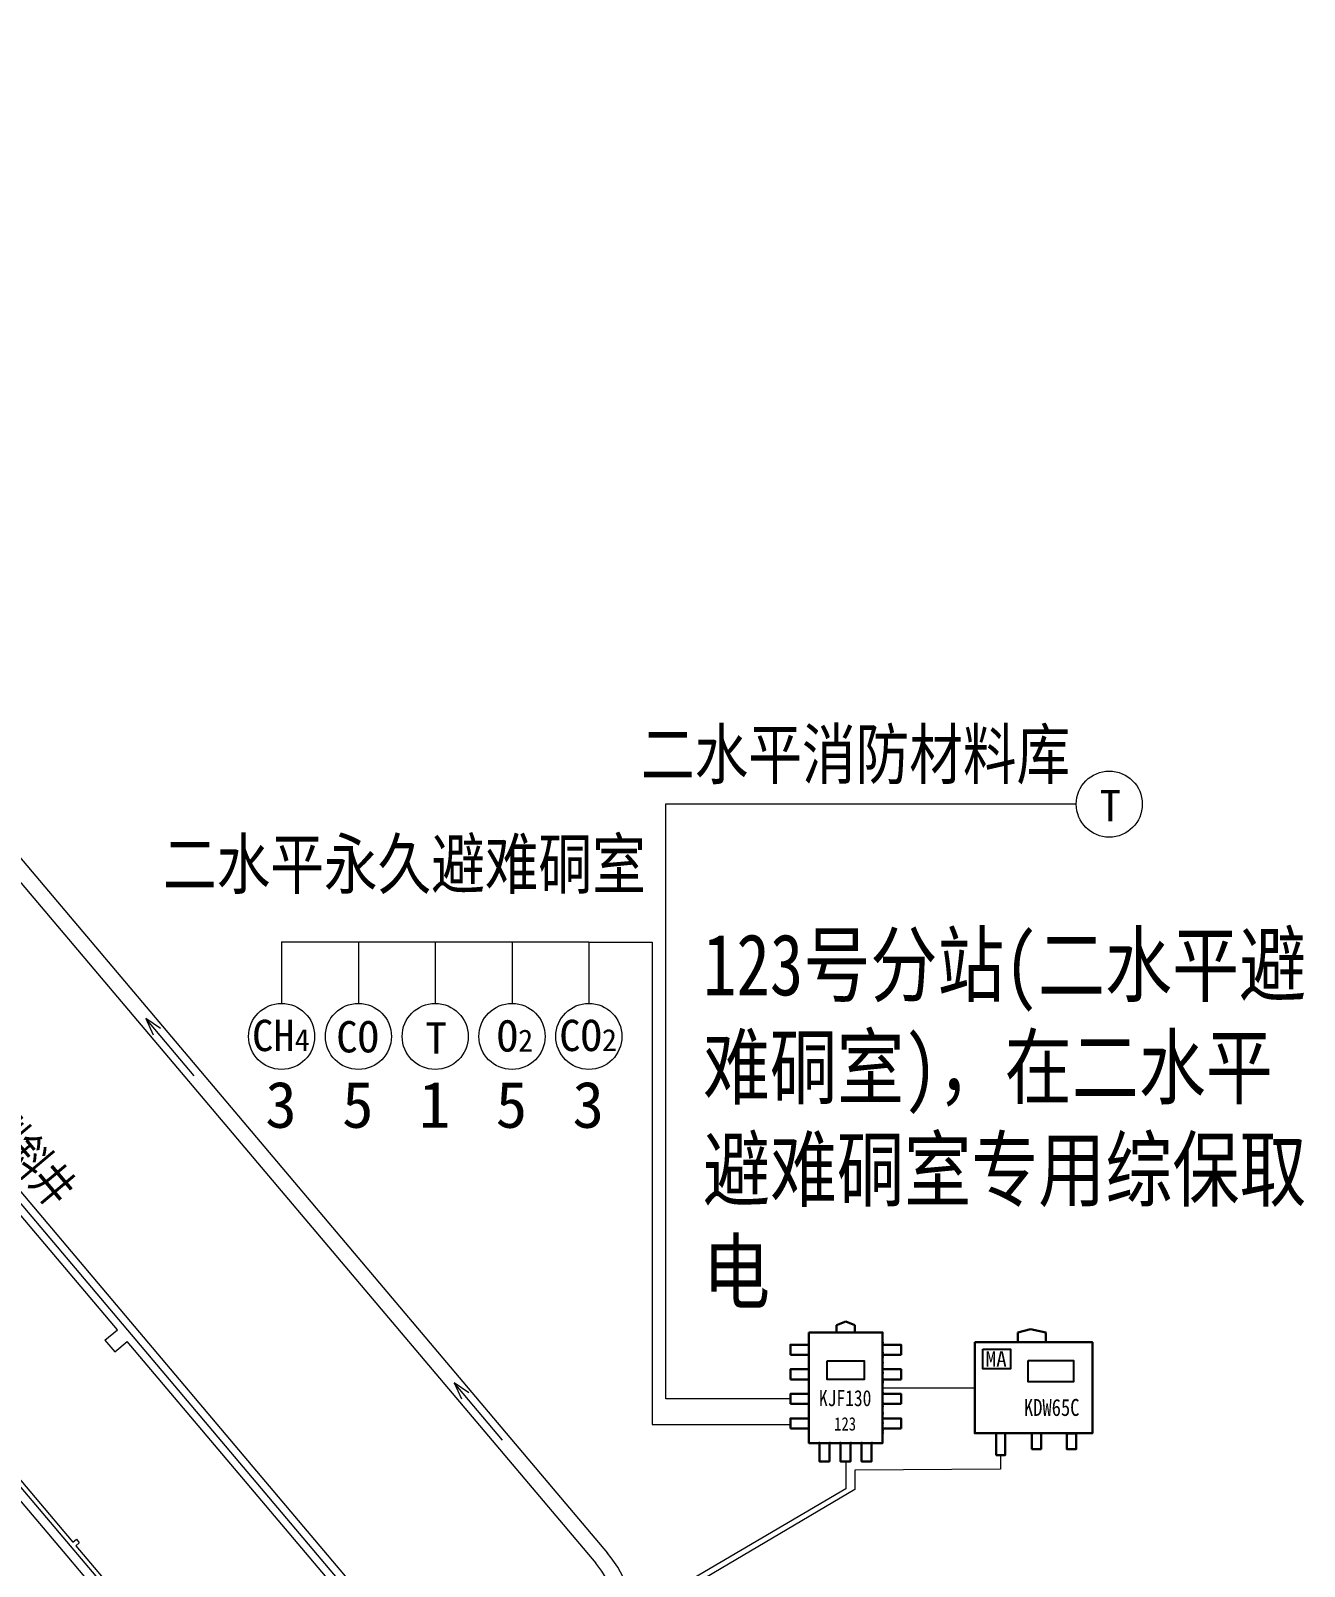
# Model space of a CAD drawing. Header units: millimetres. Extents: x 2501 to 6983, y 1724 to 12691.
# Drawn here: x 5084 to 5499, y 4065 to 4565 of the extents above; entities that cross this region are included whole.
import ezdxf

# ---------------------------------------------------------------- set-up
doc = ezdxf.new("R2010")
doc.units = ezdxf.units.MM
for name, color, linetype in [('4、10月', 131, 'Continuous'), ('JMD', 6, 'Continuous'), ('风流', 7, 'Continuous')]:
    doc.layers.add(name, color=color, linetype=linetype)
doc.layers.add('井下工业网光缆', color=5, linetype='Continuous', lineweight=30)
doc.styles.get("Standard").update_dxf_attribs({"font": 'arial.ttf'})
doc.styles.add('宋体', font='', dxfattribs={"height": 2})
doc.styles.add('新宋体', font='', dxfattribs={"width": 0.8})
doc.styles.add('标准', font='', dxfattribs={"width": 0.667})
doc.styles.get('宋体').set_extended_font_data('SimSun')
doc.styles.get('新宋体').set_extended_font_data('NSimSun')
doc.styles.get('标准').set_extended_font_data('SimSun')

# ---------------------------------------------------------------- blocks, each defined once
blk = doc.blocks.new('12')
at = {"layer": 'JMD', "color": 30, "linetype": 'Continuous', "lineweight": 20}
for p, q in [((421278.88, 4239978.59, 12273.3), (421697.73, 4239482.81, 10117.26)), ((421378.17, 4239853.31, 12273.3), (421693.91, 4239479.58, 12273.3)), ((421305.74, 4239838.45, 12273.3), (421582.3, 4239510.97, 12273.3)), ((421538.19, 4239555.58, 12273.3), (421456.44, 4239652.34, 12273.3)), ((421534.14, 4239552.17, 12272.42), (421538.19, 4239555.58, 12272.42)), ((421534.14, 4239552.17, 12272.42), (421537.37, 4239548.35, 12272.42)), ((421537.37, 4239548.35, 12272.42), (421541.41, 4239551.76, 12272.42)), ((421641.34, 4239433.48, 12273.3), (421541.41, 4239551.76, 12273.3)), ((421489.8, 4239526.57, 12219.98), (421523.71, 4239486.42, 12211.13)), ((421487.37, 4239522.62, 12271.92), (421521.7, 4239481.99, 12272.4)), ((421582.31, 4239510.98, 12273.3), (421644.26, 4239437.63, 12273.3)), ((421524.7, 4239485.26, 12210.87), (421551.85, 4239453.12, 12203.79)), ((421521.7, 4239481.99, 12271.23), (421585.69, 4239406.24, 12273.29))]:
    blk.add_line(p, q, dxfattribs=at)
at = {"layer": 'JMD', "color": 30, "linetype": 'Continuous', "lineweight": 20, "elevation": 12272.31, "flags": 128}
blk.add_lwpolyline([(421523.71, 4239486.42), (421524.85, 4239487.35), (421525.8, 4239486.19), (421524.7, 4239485.26)], dxfattribs=at)
at = {"layer": 'JMD', "color": 30, "linetype": 'Continuous', "lineweight": 20}
for centre, radius, start, end in [((421669.05, 4239458.7, 14429.34), 37.47, 222.3057, 40.0524), ((421669.08, 4239458.61, 12273.3), 32.5, 220.1922, 40.1922)]:
    blk.add_arc(centre, radius, start, end, dxfattribs=at)
at = {"layer": '风流', "color": 5, "lineweight": 20}
for p, q in [((421563.17, 4239638.26, 13246.92), (421547.46, 4239656.94, 13246.92)), ((421547.46, 4239656.94, 13246.92), (421549.85, 4239651.65, 13246.92)), ((421552.27, 4239653.68, 13246.92), (421547.46, 4239656.94, 13246.92)), ((421663.55, 4239519.67, 13246.92), (421647.84, 4239538.34, 13246.92)), ((421647.84, 4239538.34, 13246.92), (421650.23, 4239533.05, 13246.92)), ((421652.64, 4239535.09, 13246.92), (421647.84, 4239538.34, 13246.92))]:
    blk.add_line(p, q, dxfattribs=at)
at = {"layer": 'JMD', "color": 30, "linetype": 'Continuous', "lineweight": 20, "style": '标准', "width": 0.78}
blk.add_text('暗副斜井', height=11.34, rotation=310.1019, dxfattribs=at).set_placement((421485.73, 4239631.52, 12273.3))
blk = doc.blocks.new('安全监控分站')
at = {"layer": '4、10月', "color": 1}
blk.add_lwpolyline([(402267.09, 4250591.89), (402279.09, 4250591.89), (402279.09, 4250585.89), (402267.09, 4250585.89)], close=True, dxfattribs=at)
at = {"layer": '井下工业网光缆', "color": 4, "lineweight": 30}
for p, q in [((402270.09, 4250603.56), (402273.09, 4250604.76)), ((402270.09, 4250601.16), (402270.09, 4250603.56)), ((402273.09, 4250604.76), (402276.09, 4250603.56)), ((402276.09, 4250601.16), (402276.09, 4250603.56)), ((402261.09, 4250565.16), (402285.09, 4250565.16))]:
    blk.add_line(p, q, dxfattribs=at)
for points in [[(402261.09, 4250601.16), (402285.09, 4250601.16), (402285.09, 4250565.16), (402261.09, 4250565.16)], [(402255.09, 4250593.89), (402255.09, 4250597.16), (402261.09, 4250597.16), (402261.09, 4250593.89)], [(402291.09, 4250593.89), (402291.09, 4250597.16), (402285.09, 4250597.16), (402285.09, 4250593.89)], [(402255.09, 4250585.89), (402255.09, 4250589.16), (402261.09, 4250589.16), (402261.09, 4250585.89)], [(402291.09, 4250585.89), (402291.09, 4250589.16), (402285.09, 4250589.16), (402285.09, 4250585.89)], [(402255.09, 4250577.89), (402255.09, 4250581.16), (402261.09, 4250581.16), (402261.09, 4250577.89)], [(402291.09, 4250577.89), (402291.09, 4250581.16), (402285.09, 4250581.16), (402285.09, 4250577.89)], [(402255.09, 4250569.89), (402255.09, 4250573.16), (402261.09, 4250573.16), (402261.09, 4250569.89)], [(402291.09, 4250569.89), (402291.09, 4250573.16), (402285.09, 4250573.16), (402285.09, 4250569.89)], [(402267.8, 4250565.16), (402264.52, 4250565.16), (402264.52, 4250559.16), (402267.8, 4250559.16)], [(402274.65, 4250565.16), (402271.38, 4250565.16), (402271.38, 4250559.16), (402274.65, 4250559.16)], [(402281.51, 4250565.16), (402278.24, 4250565.16), (402278.24, 4250559.16), (402281.51, 4250559.16)]]:
    blk.add_lwpolyline(points, close=True, dxfattribs=at)
for p in [(402285.09, 4250597.89), (402285.09, 4250597.16), (402285.09, 4250594.62), (402285.09, 4250593.16), (402285.09, 4250591.35), (402285.09, 4250589.16), (402285.09, 4250588.07), (402285.09, 4250587.96), (402285.09, 4250585.16), (402285.09, 4250584.8), (402285.09, 4250581.53), (402285.09, 4250581.16), (402285.09, 4250578.25), (402285.09, 4250577.16), (402285.09, 4250574.98), (402285.09, 4250574.76), (402285.09, 4250573.16), (402285.09, 4250571.71), (402285.09, 4250569.16), (402285.09, 4250568.44), (402264.52, 4250565.16), (402267.95, 4250565.16), (402271.38, 4250565.16), (402274.81, 4250565.16), (402278.24, 4250565.16), (402281.66, 4250565.16)]:
    blk.add_point(p, dxfattribs=at)
at = {"layer": '井下工业网光缆', "color": 4, "lineweight": 30, "style": '新宋体', "width": 0.8}
blk.add_text('KJF130', height=5.225, dxfattribs=at).set_placement((402264.37, 4250577.18))
blk = doc.blocks.new('电源箱')
at = {"layer": '4、10月', "color": 1}
for points in [[(402048.53, 4247528.01), (402057.53, 4247528.01), (402057.53, 4247521.65), (402048.53, 4247521.65)], [(402063.36, 4247524.3), (402078.12, 4247524.3), (402078.12, 4247517.32), (402063.36, 4247517.32)]]:
    blk.add_lwpolyline(points, close=True, dxfattribs=at)
at = {"layer": '井下工业网光缆', "color": 4, "lineweight": 30}
for p, q in [((402059.92, 4247533.39), (402059.92, 4247530.29)), ((402064.12, 4247534.57), (402059.94, 4247533.45)), ((402069.04, 4247533.45), (402064.12, 4247534.57)), ((402069.03, 4247533.39), (402069.03, 4247530.29))]:
    blk.add_line(p, q, dxfattribs=at)
for points in [[(402045.95, 4247530.24), (402084.24, 4247530.24), (402084.24, 4247500.6), (402045.95, 4247500.63)], [(402052.91, 4247500.64), (402055.88, 4247500.64), (402055.88, 4247493.54), (402052.91, 4247493.54)], [(402064.57, 4247500.63), (402067.54, 4247500.63), (402067.54, 4247495.49), (402064.57, 4247495.49)], [(402075.93, 4247500.58), (402078.91, 4247500.58), (402078.91, 4247495.44), (402075.93, 4247495.44)]]:
    blk.add_lwpolyline(points, close=True, dxfattribs=at)
at = {"layer": '4、10月', "color": 1, "insert": (402049.48, 4247527.31), "char_height": 5.0544, "width": 4.0436, "attachment_point": 1, "style": '宋体'}
blk.add_mtext('{\\fFangSong|b0|i0|c134|p49;MA}', dxfattribs=at)
at = {"layer": '井下工业网光缆', "color": 4, "lineweight": 30, "style": '新宋体', "width": 0.8}
blk.add_text('KDW65C', height=5.533, dxfattribs=at).set_placement((402061.95, 4247506.26))

msp = doc.modelspace()

# ---------------------------------------------------------------- linework, layer by layer
at = {"color": 6, "lineweight": 20}
for p, q in [((4945.54, 4343.36, -3234.06), (5221.26, 4016.77, -3234.06)), ((5196.07, 3954.76, -3218.79), (4904.39, 4299.13, -3234.06)), ((5349.52, 4098.65, -3234.06), (5349.57, 4090.12, -3234.06)), ((5349.57, 4090.12, -3234.06), (5222.25, 4015.46, -3234.06))]:
    msp.add_line(p, q, dxfattribs=at)
at = {"lineweight": 20}
for p, q in [((5290.93, 4119.44, -3234.06), (5290.93, 4313.14, -3234.06)), ((5290.93, 4313.14, -3234.06), (5424.39, 4313.14, -3234.06)), ((5265.89, 4268.16, -3234.06), (5286.53, 4268.16, -3234.06)), ((5286.53, 4268.16, -3234.06), (5286.53, 4111.06, -3234.06)), ((5331.56, 4119.44, -3234.06), (5290.93, 4119.44, -3234.06)), ((5286.53, 4111.06, -3234.06), (5331.52, 4111.07, -3233.83))]:
    msp.add_line(p, q, dxfattribs=at)
at = {"color": 0, "lineweight": 20}
for p, q in [((5165.88, 4268.2, -3234.06), (5165.88, 4248.2, -3234.06)), ((5165.88, 4268.2, -3234.06), (5265.88, 4268.2, -3234.06)), ((5190.88, 4268.2, -3234.06), (5190.88, 4248.2, -3234.06)), ((5215.88, 4268.2, -3234.06), (5215.88, 4248.2, -3234.06)), ((5240.88, 4268.2, -3234.06), (5240.88, 4248.2, -3234.06)), ((5265.88, 4268.2, -3234.06), (5265.88, 4248.2, -3234.06)), ((5361.49, 4123.03, -3233.83), (5391.49, 4123.03, -3233.83))]:
    msp.add_line(p, q, dxfattribs=at)
at = {"color": 1, "lineweight": 20}
for p, q in [((5399.84, 4101.14, -3234.06), (5399.87, 4096.51, -3234.06)), ((5399.87, 4096.51, -3234.06), (5352.45, 4096.23, -3234.06)), ((5352.45, 4096.23, -3234.06), (5352.45, 4089.94, -3234.06)), ((5352.45, 4089.94, -3234.06), (5087.51, 3933.31, -3234.06))]:
    msp.add_line(p, q, dxfattribs=at)
at = {"color": 7, "lineweight": 20}
for centre in [(5435.26, 4313.07, -3234.06), (5165.88, 4237.44, -3234.06), (5190.88, 4237.44, -3234.06), (5215.88, 4237.44, -3234.06), (5240.88, 4237.44, -3234.06), (5265.88, 4237.44, -3234.06)]:
    msp.add_circle(centre, 10.76, dxfattribs=at)

# ---------------------------------------------------------------- block references
at = {"lineweight": 20}
msp.add_blockref('12', (-416425.77, -4235413.67, -3234.06), dxfattribs=at)
at = {"color": 6, "lineweight": 20}
for name, p in [('安全监控分站', (-396923.6, -4246460.13, -3233.83)), ('电源箱', (-396654.46, -4243392.41, -3233.83))]:
    msp.add_blockref(name, p, dxfattribs=at)

# ---------------------------------------------------------------- texts
at = {"color": 3, "lineweight": 20, "style": '宋体'}
for s, p in [('3', (5160.56, 4207.67, -3234.06)), ('5', (5185.56, 4207.67, -3234.06)), ('1', (5210.56, 4207.67, -3234.06)), ('5', (5235.56, 4207.67, -3234.06)), ('3', (5260.56, 4207.67, -3234.06))]:
    msp.add_text(s, height=15.1, dxfattribs=at).set_placement(p)
at = {"color": 3, "lineweight": 20, "char_height": 10.2, "width": 16.7762, "attachment_point": 1}
for s, insert in [('{\\fSimSun|b0|i0|c134|p2;T}', (5432.14, 4317.66, -3233.46)), ('{\\fSimSun|b0|i0|c134|p2;CH\\H0.7059x;4}', (5156.25, 4242.85, -3233.46)), ('{\\fSimSun|b0|i0|c134|p2;CO}', (5183.68, 4242.42, -3233.46)), ('{\\fSimSun|b0|i0|c134|p2;T}', (5212.76, 4242.03, -3233.46)), ('{\\fSimSun|b0|i0|c134|p2;O\\H0.7059x;2}', (5235.91, 4242.69, -3233.46)), ('{\\fSimSun|b0|i0|c134|p2;CO\\H0.7059x;2}', (5256.25, 4242.85, -3233.46))]:
    msp.add_mtext(s, dxfattribs=dict(at, insert=insert))
at = {"layer": '井下工业网光缆', "color": 1, "lineweight": 20, "style": '新宋体', "width": 0.8}
msp.add_text('123', height=4.354, dxfattribs=at).set_placement((5345.74, 4109.1, -3233.83))
at = {"layer": '井下工业网光缆', "color": 6, "lineweight": 20, "attachment_point": 1, "style": '新宋体'}
for s, insert, char_height, width in [('{\\C0;二水平消防材料库}', (5282.86, 4337.32, -3234.06), 16, 280.6769), ('{\\C0;二水平永久避难硐室}', (5127.29, 4301.58, -3234.06), 16, 280.6769), ('{\\C1;123号分站(二水平避难硐室)，在二水平避难硐室专用综保取电 }', (5303.03, 4270.81, -3233.95), 20, 203.7857)]:
    msp.add_mtext(s, dxfattribs=dict(at, insert=insert, char_height=char_height, width=width))

doc.saveas('drawing.dxf')
